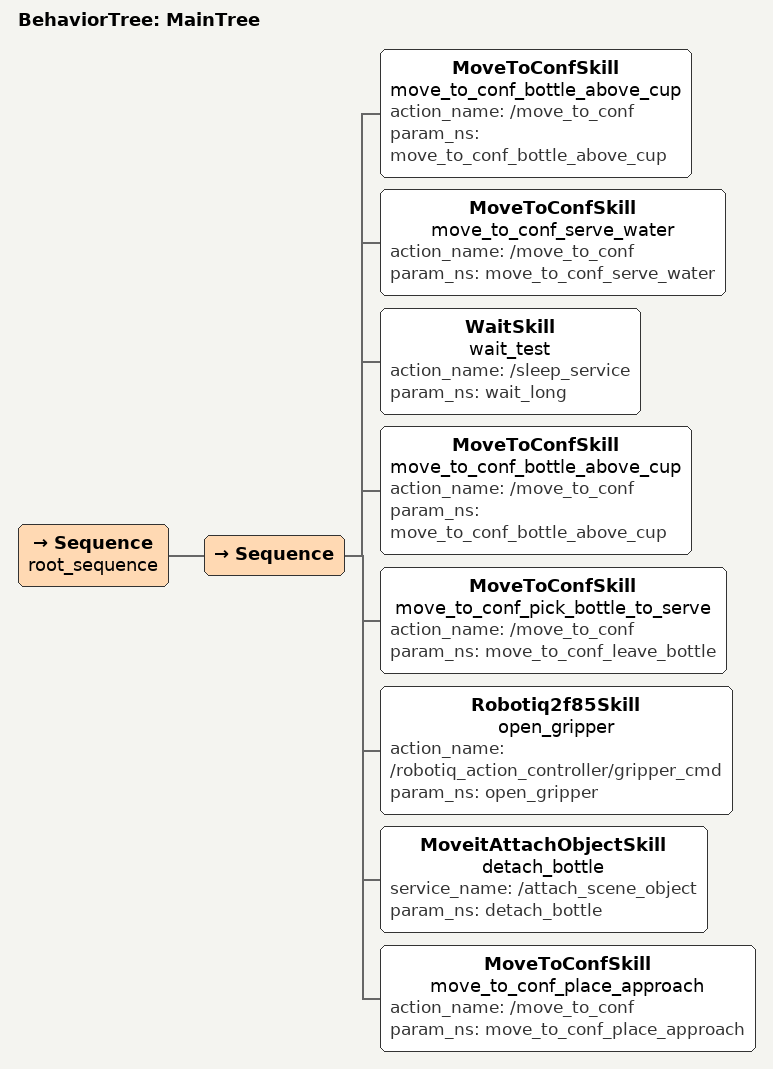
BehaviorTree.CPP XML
<!-- VERSA -->

 <root BTCPP_format="4" >
    <!-- If you want to include subtrees -->

    <!-- Main tree -->
     <BehaviorTree ID="MainTree"> <!--DO NOT CHANGE -->
        <Sequence name="root_sequence">

           <!-- If you use subtrees -->
               <Sequence>
                  <MoveToConfSkill name="move_to_conf_bottle_above_cup" action_name= "/move_to_conf" param_ns="move_to_conf_bottle_above_cup"/>
                  <MoveToConfSkill name="move_to_conf_serve_water" action_name= "/move_to_conf" param_ns="move_to_conf_serve_water"/>
                  <WaitSkill name="wait_test" action_name="/sleep_service" param_ns="wait_long"/>
                  <MoveToConfSkill name="move_to_conf_bottle_above_cup" action_name= "/move_to_conf" param_ns="move_to_conf_bottle_above_cup"/>
                  <MoveToConfSkill name="move_to_conf_pick_bottle_to_serve" action_name= "/move_to_conf" param_ns="move_to_conf_leave_bottle"/>
                  <Robotiq2f85Skill name="open_gripper" action_name= "/robotiq_action_controller/gripper_cmd" param_ns="open_gripper"/>
                  <MoveitAttachObjectSkill name="detach_bottle" service_name= "/attach_scene_object" param_ns="detach_bottle"/>
                  <MoveToConfSkill name="move_to_conf_place_approach" action_name= "/move_to_conf" param_ns="move_to_conf_place_approach"/>
               </Sequence>

        </Sequence>
     </BehaviorTree>
 </root>
